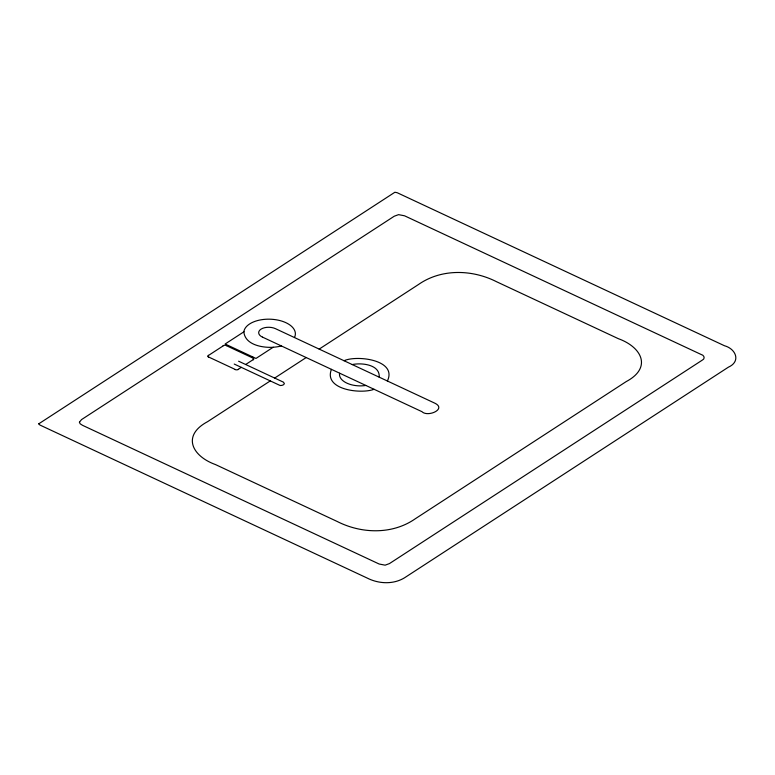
<?xml version="1.0" encoding="UTF-8"?>
<svg xmlns="http://www.w3.org/2000/svg" width="775" height="775" viewBox="0 0 775 775"><rect width="100%" height="100%" fill="white"/><g stroke="black" fill="none" stroke-linecap="round" stroke-linejoin="round"><path stroke-width="1.16" d="M379.188 377.173C380.254 364.55 361.537 362.535 352.257 364.57M331.429 369.346C323.301 389.99 361.324 394.272 374.054 389.282M387.393 381C397.623 359.832 356.723 354.892 344.042 360.733M244.028 331.719L225.128 344.013L255.983 358.438L273.197 347.239A26.96 14.764 1.6 0 0 281.393 345.95M208.582 355.386L223.278 345.815M251.71 357.498L252.66 356.878M238.312 369.287L241.287 367.35M245.665 364.502L253.018 359.726M270.281 380.903L207.661 421.629C181.457 435.598 192.103 456.146 215.489 464.574L337.232 521.498C361.518 533.859 392.441 534.75 415.332 518.737L626.161 381.62C652.376 367.66 641.719 347.103 618.334 338.675L496.601 281.751C472.304 269.39 441.382 268.499 418.49 284.512L319.174 349.108M274.66 378.064L306.193 357.546M273.236 347.297C262.483 347.888 245.016 344.962 243.844 331.845A25.769 14.105 1.6 0 1 273.953 319.474A25.769 14.105 1.6 0 1 294.471 337.483M262.493 337.115L421.968 411.68C427.771 417.493 446.904 409.064 434.949 403.242L275.474 328.668A10.308 5.638 1.6 0 0 261.01 329.162A10.308 5.638 1.6 0 0 262.454 337.135M226.484 345.708L252.698 357.963M238.613 361.208L283.388 382.143C286.895 384.671 280.075 386.493 279.019 384.991L234.234 364.056M208.901 357.139L235.116 369.394M365.713 385.475A20.14 11.024 1.6 0 1 339.595 373.269M238.497 369.375A2.499 1.366 1.6 0 1 234.961 369.501M208.746 357.236A2.499 1.366 1.6 0 1 207.874 356.442M207.836 355.996A2.499 1.366 1.6 0 1 208.398 355.299M223.093 345.737A2.499 1.366 1.6 0 1 226.629 345.611M253.754 359.106A2.499 1.366 1.6 0 1 253.202 359.813M252.844 357.866A2.499 1.366 1.6 0 1 253.716 358.66M38.75 423.877L39.932 425.039L367.195 578.063C379.343 584.243 394.804 584.689 406.245 576.687L728.345 367.205C741.249 361.46 735.824 348.808 724.431 345.728L397.168 192.704L394.882 192.248L38.75 423.828M79.418 422.22L80.174 423.809L82.567 425.33L379.149 564.016L385.127 565.169L389.447 563.59L702.179 360.201C705.482 358.815 704.223 355.124 701.133 354.475L404.55 215.799L398.573 214.646L394.252 216.215L81.52 419.604L79.418 422.22"/></g></svg>
